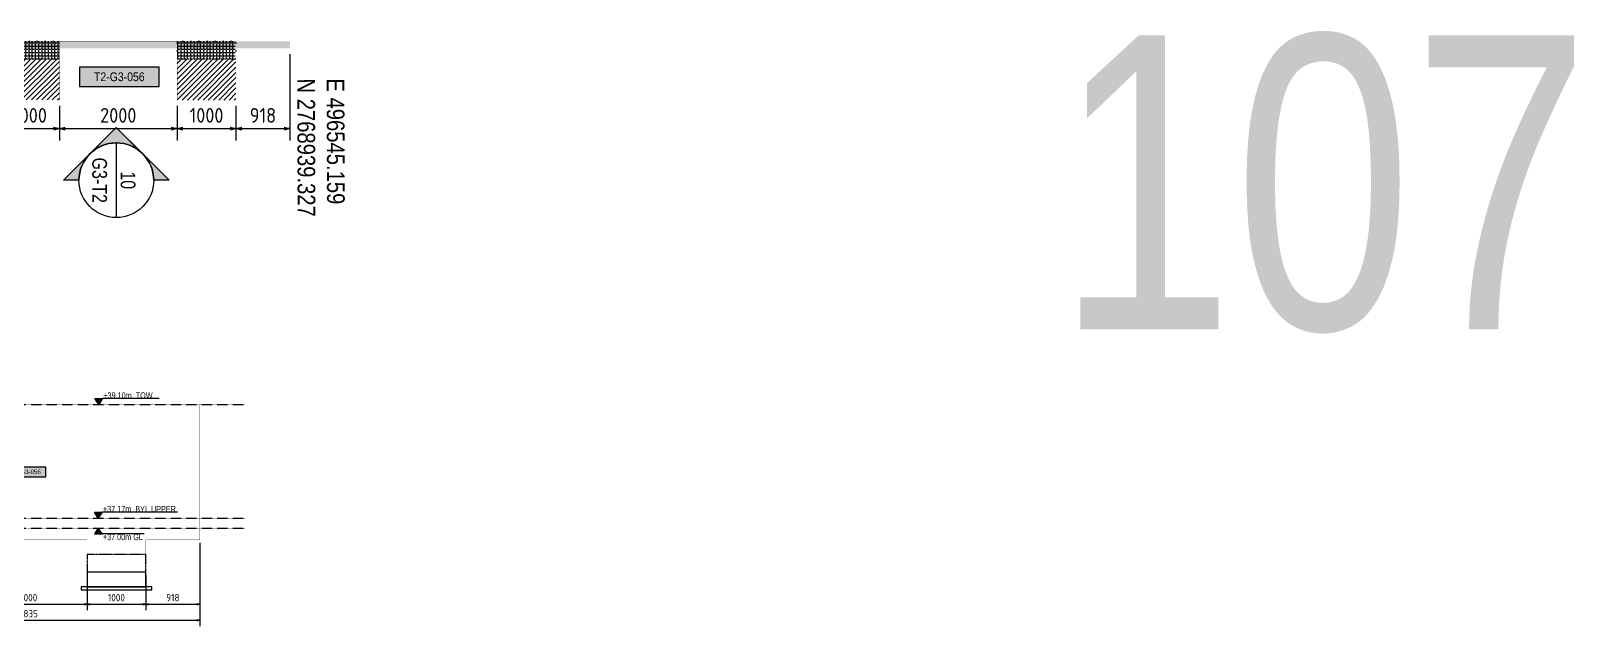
# Model space of a CAD drawing. Header units: centimetres. Extents: x -6122352 to 7132207, y -1694241 to 1947892.
# Drawn here: x 3305267 to 3331496, y 50818 to 60935 of the extents above; entities that cross this region are included whole.
import ezdxf
from ezdxf.enums import TextEntityAlignment as Align

# ---------------------------------------------------------------- set-up
doc = ezdxf.new("R2010")
doc.units = ezdxf.units.CM
doc.header["$MEASUREMENT"] = 0
doc.header["$PDMODE"] = 66
doc.header["$PDSIZE"] = 100
doc.linetypes.add('23585-XR-AR-END-SETTING OUT PLAN$0$HIDDEN', pattern=[0.375, 0.25, -0.125])
doc.linetypes.add('DASHED2', pattern=[0.375, 0.25, -0.125])
for name, color, linetype in [('00-MI-DIM', 7, 'Continuous'), ('@MI-FOOTINGS', 7, 'Continuous'), ('@MI-TYPE-01', 30, 'Continuous'), ('@MI-TYPE-02', 6, 'Continuous'), ('JML-Dimension', 1, 'Continuous'), ('PANEL-TAGS', 7, 'Continuous'), ('SECTION', 130, 'Continuous')]:
    doc.layers.add(name, color=color, linetype=linetype)
doc.styles.add('Arial Narrow', font='ARIALN.TTF', dxfattribs={"width": 0.95, "height": 500})
doc.styles.add('JWC BHQ 3.00', font='swissc.ttf', dxfattribs={"height": 3})
doc.styles.add('PANELTAG_STYLE', font='arial.ttf')
doc.styles.add('Schueco-BEMSTIL', font='isocpeur.ttf', dxfattribs={"width": 0.9})
doc.styles.add('txt-Pisa-std', font='arial.ttf', dxfattribs={"width": 0.8})
doc.dimstyles.new('MI- JWC-TXT-2.5 MM', dxfattribs={"dimscale": 1.5, "dimtxt": 2.5, "dimasz": 1, "dimexe": 2, "dimexo": 1, "dimgap": 1, "dimtad": 1, "dimdec": 0, "dimdsep": 46, "dimtxsty": 'Schueco-BEMSTIL', "dimblk": 'OPEN30', "dimcen": 0, "dimdle": 2, "dimclrd": 140, "dimclre": 8, "dimclrt": 40, "dimadec": 0, "dimazin": 2, "dimtfac": 1, "dimtdec": 0, "dimtix": 1, "dimtmove": 2, "dimatfit": 3, "dimldrblk": 'OPEN', "dimfxl": 2, "dimlwd": -1, "dimlwe": -1, "dimarcsym": 0})

# ---------------------------------------------------------------- blocks, each defined once
blk = doc.blocks.new('T1-FOOTING')
at = {"transparency": 33554679}
h = blk.add_hatch(dxfattribs=at)
h.set_pattern_fill('ANGLE', color=256, scale=500)
h.set_pattern_definition([(0, (0, 0), (0, 137.5), [100, -37.5]), (90, (0, 0), (-137.5, 8.419446744138054e-15), [100, -37.5])])
h.paths.add_polyline_path([(-500, -300.0000000000218), (499.9999999999964, -300.0000000000218), (499.9999999999964, -1.818989403545856e-11), (-500, -1.818989403545856e-11)])
h.paths.add_polyline_path([(-499.75, -299.7500000000218), (499.7499999999964, -299.7500000000218), (499.7499999999964, -0.2500000000181899), (-499.75, -0.2500000000181899)], flags=16)
h = blk.add_hatch(dxfattribs=at)
h.set_pattern_fill('ANGLE', color=8, scale=200)
h.set_pattern_definition([(0, (0, 0), (0, 55.00000000000001), [40, -15]), (90, (0, 0), (-55.00000000000001, 3.367778697655222e-15), [40, -15])])
h.paths.add_polyline_path([(500.0000000000025, -300.0000000000218), (500.0000000000035, -1.818989403545856e-11), (-500, -1.816147232602816e-11), (-499.9999999999989, -300.0000000000291)])
h = blk.add_hatch(dxfattribs=at)
h.set_pattern_fill('ANSI31', color=8, scale=500)
h.set_pattern_definition([(45, (0, 0), (-44.19417382415922, 44.19417382415922), [])])
h.paths.add_polyline_path([(500, -1000.000000000015), (500.0000000000025, -300.0000000000218), (-499.9999999999989, -300.000000000029), (-499.9999999999964, -1000.000000000011)])
at = {"layer": '@MI-TYPE-01', "color": 240, "linetype": 'DASHED2', "true_color": 0xed1f24}
blk.add_line((-500.0000000000073, -300.0000000000291), (499.9999999999964, -300.0000000000218), dxfattribs=at)
at = {"layer": '@MI-TYPE-01', "color": 240, "true_color": 0xed1f24, "const_width": 2.5}
blk.add_lwpolyline([(-500, -1.818989403545856e-11), (500.0000000000036, -1.818989403545856e-11), (500, -1000.000000000015), (-499.9999999999964, -1000.000000000011)], close=True, dxfattribs=at)
blk = doc.blocks.new('A$C90a9385a')
at = {"layer": '@MI-TYPE-02'}
h = blk.add_hatch(color=256, dxfattribs=at)
h.dxf.hatch_style = 1
h.paths.add_polyline_path([(5835.000000000029, 0), (0, 0), (0, -120), (5835, -120)])
at = {"layer": '@MI-TYPE-02', "const_width": 2.5}
blk.add_lwpolyline([(5835.000000000029, 0), (0, 0), (0, -120), (5835, -120)], close=True, dxfattribs=at)
at = {"layer": '@MI-FOOTINGS', "color": 240, "true_color": 0xed1f24}
for p in [(1417.536642821826, 0.872473891977279), (4417.536642821826, 0.8724738919918309)]:
    blk.add_blockref('T1-FOOTING', p, dxfattribs=at)
blk = doc.blocks.new('_Open30')
at = {"color": 0, "linetype": 'ByBlock', "lineweight": -2}
for p, q in [((-1, 0.26794919), (0, 0)), ((0, 0), (-1, -0.26794919)), ((0, 0), (-1, 0))]:
    blk.add_line(p, q, dxfattribs=at)
blk = doc.blocks.new('*D1374')
at = {"color": 8, "transparency": 16777216}
for p, q in [((1098.425608793623, -3917.642310365447), (1684.684925263751, -3917.642310365447)), ((1098.246436402435, -4917.64229431407), (1684.684925263751, -4917.64229431407))]:
    blk.add_line(p, q, dxfattribs=at)
at = {"color": 140, "transparency": 16777216}
blk.add_line((1484.684925263751, -4817.64229431407), (1484.684925263751, -4017.642310365447), dxfattribs=at)
at = {"layer": 'Defpoints', "color": 0, "transparency": 16777216}
for p in [(998.4256087936233, -3917.642310365447), (1484.684925263751, -3917.642310365447), (998.2464364024349, -4917.64229431407)]:
    blk.add_point(p, dxfattribs=at)
at = {"color": 140, "transparency": 16777216, "xscale": 100, "yscale": 100, "zscale": 100}
for p, rotation in [((1484.684925263751, -3917.642310365447), 90), ((1484.684925263751, -4917.64229431407), 270)]:
    blk.add_blockref('_Open30', p, dxfattribs=dict(at, rotation=rotation))
at = {"color": 40, "transparency": 16777216, "insert": (1259.684925263749, -4417.642302339757), "char_height": 250, "attachment_point": 5, "rotation": 90, "style": 'Schueco-BEMSTIL'}
blk.add_mtext('1000', dxfattribs=at)
blk = doc.blocks.new('_Open')
at = {"color": 0, "linetype": 'ByBlock', "lineweight": -2}
for p, q in [((-1, 0.1666666666666667), (0, 0)), ((-1, -0.1666666666666667), (0, 0)), ((0, 0), (-1, 0))]:
    blk.add_line(p, q, dxfattribs=at)
blk = doc.blocks.new('*D1375')
at = {"color": 8, "transparency": 16777216}
for p, q in [((1098.783953575869, -1917.642342468187), (1684.684925263751, -1917.642342468186)), ((1098.425608793623, -3917.642310365447), (1684.684925263751, -3917.642310365447))]:
    blk.add_line(p, q, dxfattribs=at)
at = {"color": 140, "transparency": 16777216}
blk.add_line((1484.684925263751, -3817.642310365447), (1484.684925263751, -2017.642342468187), dxfattribs=at)
at = {"layer": 'Defpoints', "color": 0, "transparency": 16777216}
for p in [(998.7839535758688, -1917.642342468187), (1484.684925263751, -1917.642342468187), (998.4256087936233, -3917.642310365447)]:
    blk.add_point(p, dxfattribs=at)
at = {"color": 140, "transparency": 16777216, "xscale": 100, "yscale": 100, "zscale": 100}
for p, rotation in [((1484.684925263751, -1917.642342468187), 90), ((1484.684925263751, -3917.642310365447), 270)]:
    blk.add_blockref('_Open30', p, dxfattribs=dict(at, rotation=rotation))
at = {"color": 40, "transparency": 16777216, "insert": (1259.68492526375, -2917.642326416816), "char_height": 250, "attachment_point": 5, "rotation": 90, "style": 'Schueco-BEMSTIL'}
blk.add_mtext('2000', dxfattribs=at)
blk = doc.blocks.new('*D1376')
at = {"color": 8, "transparency": 16777216}
for p, q in [((1098.963125967015, -917.6423585195629), (1684.684925263751, -917.6423585195628)), ((1098.783953575869, -1917.642342468187), (1684.684925263751, -1917.642342468186))]:
    blk.add_line(p, q, dxfattribs=at)
at = {"color": 140, "transparency": 16777216}
blk.add_line((1484.684925263751, -1817.642342468187), (1484.684925263751, -1017.642358519563), dxfattribs=at)
at = {"layer": 'Defpoints', "color": 0, "transparency": 16777216}
for p in [(998.9631259670147, -917.6423585195629), (1484.684925263751, -917.6423585195628), (998.7839535758688, -1917.642342468187)]:
    blk.add_point(p, dxfattribs=at)
at = {"color": 140, "transparency": 16777216, "xscale": 100, "yscale": 100, "zscale": 100}
for p, rotation in [((1484.684925263751, -917.6423585195628), 90), ((1484.684925263751, -1917.642342468187), 270)]:
    blk.add_blockref('_Open30', p, dxfattribs=dict(at, rotation=rotation))
at = {"color": 40, "transparency": 16777216, "insert": (1259.684925263751, -1417.642350493875), "char_height": 250, "attachment_point": 5, "rotation": 90, "style": 'Schueco-BEMSTIL'}
blk.add_mtext('1000', dxfattribs=at)
blk = doc.blocks.new('*D1377')
at = {"color": 8, "transparency": 16777216}
for p, q in [((219.9999980736758, -0.02150068696208321), (1684.684925263751, -0.02150068696184767)), ((1098.963125967015, -917.6423585195629), (1684.684925263752, -917.6423585195628))]:
    blk.add_line(p, q, dxfattribs=at)
at = {"color": 140, "transparency": 16777216}
blk.add_line((1484.684925263751, -817.6423585195628), (1484.684925263751, -100.0215006869619), dxfattribs=at)
at = {"layer": 'Defpoints', "color": 0, "transparency": 16777216}
for p in [(119.9999980736757, -0.02150068696209929), (1484.684925263751, -0.02150068696187983), (998.9631259670147, -917.6423585195629)]:
    blk.add_point(p, dxfattribs=at)
at = {"color": 140, "transparency": 16777216, "xscale": 100, "yscale": 100, "zscale": 100}
for p, rotation in [((1484.684925263751, -0.02150068696187983), 90), ((1484.684925263751, -917.6423585195628), 270)]:
    blk.add_blockref('_Open30', p, dxfattribs=dict(at, rotation=rotation))
at = {"color": 40, "transparency": 16777216, "insert": (1259.684925263751, -458.8319296032626), "char_height": 250, "attachment_point": 5, "rotation": 90, "style": 'Schueco-BEMSTIL'}
blk.add_mtext('918', dxfattribs=at)
blk = doc.blocks.new('*U1871')
h = blk.add_hatch(color=94)
edge = h.paths.add_edge_path()
edge.add_line((-5.853590386044781e-15, -6.350000000000011), (-3.839567134987508e-15, -8.98025612106916))
edge.add_line((-3.839567134987508e-15, -8.98025612106916), (-8.98025612106916, -1.4210854715202e-14))
edge.add_line((-8.98025612106916, -1.364422505680946e-14), (-1.243449787580175e-14, 8.980256121069147))
edge.add_line((-1.308023176029987e-14, 8.980256121069147), (-6.554262137165959e-15, 6.349999999999988))
edge.add_arc((-2.326472348102011e-15, -1.154631945610163e-14), 6.35, 90.00000000000004, 269.9999999999999)
at = {"color": 94}
blk.add_line((-6.35, -5.639932965095795e-15), (6.35, -1.127986593019159e-14), dxfattribs=at)
for points in [[(-5.853590386044781e-15, -6.350000000000011), (-3.839567134987508e-15, -8.98025612106916), (-8.98025612106916, -1.364422505680946e-14), (-1.308023176029987e-14, 8.980256121069147), (-6.554262137165959e-15, 6.349999999999988, 0.9999999999999994)], [(-4.490128060534579, 4.490128060534578, 0.4142135623730951), (-4.490128060534578, -4.49012806053458), (-8.98025612106916, -1.236372533598709e-15), (-4.490128060534585, 4.490128060534578)]]:
    blk.add_lwpolyline(points, format="xyb", close=True)
blk.add_circle((-1.409983241273949e-15, -5.639932965095795e-15), 6.35, dxfattribs=at)
at = {"style": 'Arial Narrow', "width": 0.95, "flags": 8}
blk.add_attdef('VIEWNUMBER', text='', height=2.5, dxfattribs=at).set_placement((-1.409983241273949e-15, -5.639932965095795e-15), align=Align.BOTTOM_CENTER)
blk.add_attdef('SHEETNUMBER', text='', height=2.5, dxfattribs=at).set_placement((-1.409983241273949e-15, -1.587500000000005), align=Align.TOP_CENTER)
blk = doc.blocks.new('PANELTAG')
at = {"layer": 'PANEL-TAGS', "color": 1}
blk.add_lwpolyline([(-13.49999999999989, -3.300000000000182), (13.50000000000011, -3.300000000000182), (13.50000000000011, 3.299999999999727), (-13.49999999999989, 3.299999999999727)], close=True, dxfattribs=at)
at = {"layer": 'PANEL-TAGS', "color": 40, "true_color": 0xffd700}
blk.add_solid([(-13.49999999999989, -3.300000000000182), (13.50000000000011, -3.300000000000182), (-13.49999999999989, 3.299999999999727), (13.50000000000011, 3.299999999999727)], dxfattribs=at)
at = {"layer": 'PANEL-TAGS', "color": 5, "style": 'PANELTAG_STYLE', "width": 0.85}
blk.add_attdef('TAGNO', text='', height=3, dxfattribs=at).set_placement((1.13686837721616e-13, -4.547473508864641e-13), align=Align.MIDDLE)
blk = doc.blocks.new('*D4911')
at = {"layer": '@MI-TYPE-01', "color": 8, "transparency": 16777216}
for p, q in [((3304220.84301055, 51685.10893767791), (3304220.84301055, 51089.92427489253)), ((3306220.84301055, 51685.10893767791), (3306220.84301055, 51089.92427489253))]:
    blk.add_line(p, q, dxfattribs=at)
at = {"layer": '@MI-TYPE-01', "color": 140, "transparency": 16777216}
blk.add_line((3304270.84301055, 51189.92427489253), (3306170.84301055, 51189.92427489253), dxfattribs=at)
at = {"layer": 'Defpoints', "color": 0, "transparency": 16777216}
for p in [(3304220.84301055, 51735.10893767791), (3306220.84301055, 51735.10893767791), (3306220.84301055, 51189.92427489253)]:
    blk.add_point(p, dxfattribs=at)
at = {"layer": '@MI-TYPE-01', "color": 140, "transparency": 16777216, "xscale": 50, "yscale": 50, "zscale": 50, "rotation": 180}
blk.add_blockref('_Open30', (3304220.84301055, 51189.92427489253), dxfattribs=at)
at = {"layer": '@MI-TYPE-01', "color": 140, "transparency": 16777216, "xscale": 50, "yscale": 50, "zscale": 50}
blk.add_blockref('_Open30', (3306220.84301055, 51189.92427489253), dxfattribs=at)
at = {"layer": '@MI-TYPE-01', "color": 40, "transparency": 16777216, "insert": (3305220.84301055, 51302.42427489253), "char_height": 125, "attachment_point": 5, "style": 'Schueco-BEMSTIL'}
blk.add_mtext('2000', dxfattribs=at)
blk = doc.blocks.new('*D4912')
at = {"layer": '@MI-TYPE-01', "color": 8, "transparency": 16777216}
for p, q in [((3306220.84301055, 51685.10893767791), (3306220.84301055, 51089.92427489253)), ((3307220.84301055, 51685.10893767791), (3307220.84301055, 51089.92427489253))]:
    blk.add_line(p, q, dxfattribs=at)
at = {"layer": '@MI-TYPE-01', "color": 140, "transparency": 16777216}
blk.add_line((3306270.84301055, 51189.92427489253), (3307170.84301055, 51189.92427489253), dxfattribs=at)
at = {"layer": 'Defpoints', "color": 0, "transparency": 16777216}
for p in [(3306220.84301055, 51735.10893767791), (3307220.84301055, 51735.10893767791), (3307220.84301055, 51189.92427489253)]:
    blk.add_point(p, dxfattribs=at)
at = {"layer": '@MI-TYPE-01', "color": 140, "transparency": 16777216, "xscale": 50, "yscale": 50, "zscale": 50, "rotation": 180}
blk.add_blockref('_Open30', (3306220.84301055, 51189.92427489253), dxfattribs=at)
at = {"layer": '@MI-TYPE-01', "color": 140, "transparency": 16777216, "xscale": 50, "yscale": 50, "zscale": 50}
blk.add_blockref('_Open30', (3307220.84301055, 51189.92427489253), dxfattribs=at)
at = {"layer": '@MI-TYPE-01', "color": 40, "transparency": 16777216, "insert": (3306720.84301055, 51302.42427489253), "char_height": 125, "attachment_point": 5, "style": 'Schueco-BEMSTIL'}
blk.add_mtext('1000', dxfattribs=at)
blk = doc.blocks.new('*D4913')
at = {"layer": '@MI-TYPE-01', "color": 8, "transparency": 16777216}
for p, q in [((3308138.84301055, 52235.10893767791), (3308138.84301055, 51089.92427489253)), ((3307220.84301055, 51685.10893767791), (3307220.84301055, 51089.92427489253))]:
    blk.add_line(p, q, dxfattribs=at)
at = {"layer": '@MI-TYPE-01', "color": 140, "transparency": 16777216}
blk.add_line((3307270.84301055, 51189.92427489253), (3308088.84301055, 51189.92427489253), dxfattribs=at)
at = {"layer": 'Defpoints', "color": 0, "transparency": 16777216}
for p in [(3308138.84301055, 52285.10893767791), (3307220.84301055, 51735.10893767791), (3308138.84301055, 51189.92427489253)]:
    blk.add_point(p, dxfattribs=at)
at = {"layer": '@MI-TYPE-01', "color": 140, "transparency": 16777216, "xscale": 50, "yscale": 50, "zscale": 50, "rotation": 180}
blk.add_blockref('_Open30', (3307220.84301055, 51189.92427489253), dxfattribs=at)
at = {"layer": '@MI-TYPE-01', "color": 140, "transparency": 16777216, "xscale": 50, "yscale": 50, "zscale": 50}
blk.add_blockref('_Open30', (3308138.84301055, 51189.92427489253), dxfattribs=at)
at = {"layer": '@MI-TYPE-01', "color": 40, "transparency": 16777216, "insert": (3307679.84301055, 51302.42427489253), "char_height": 125, "attachment_point": 5, "style": 'Schueco-BEMSTIL'}
blk.add_mtext('918', dxfattribs=at)
blk = doc.blocks.new('*D4914')
at = {"layer": '@MI-TYPE-01', "color": 8, "transparency": 16777216}
for p, q in [((3302303.84301055, 52235.10893767791), (3302303.84301055, 50817.69577358568)), ((3308138.84301055, 52235.10893767791), (3308138.84301055, 50817.69577358568))]:
    blk.add_line(p, q, dxfattribs=at)
at = {"layer": '@MI-TYPE-01', "color": 140, "transparency": 16777216}
blk.add_line((3302353.84301055, 50917.69577358568), (3308088.84301055, 50917.69577358568), dxfattribs=at)
at = {"layer": 'Defpoints', "color": 0, "transparency": 16777216}
for p in [(3302303.84301055, 52285.10893767791), (3308138.84301055, 52285.10893767791), (3308138.84301055, 50917.69577358568)]:
    blk.add_point(p, dxfattribs=at)
at = {"layer": '@MI-TYPE-01', "color": 140, "transparency": 16777216, "xscale": 50, "yscale": 50, "zscale": 50, "rotation": 180}
blk.add_blockref('_Open30', (3302303.84301055, 50917.69577358568), dxfattribs=at)
at = {"layer": '@MI-TYPE-01', "color": 140, "transparency": 16777216, "xscale": 50, "yscale": 50, "zscale": 50}
blk.add_blockref('_Open30', (3308138.84301055, 50917.69577358568), dxfattribs=at)
at = {"layer": '@MI-TYPE-01', "color": 40, "transparency": 16777216, "insert": (3305221.34301055, 51030.19577358568), "char_height": 125, "attachment_point": 5, "style": 'Schueco-BEMSTIL'}
blk.add_mtext('5835', dxfattribs=at)
blk = doc.blocks.new('*U2058')
at = {"layer": 'JML-Dimension'}
h = blk.add_hatch(color=10, dxfattribs=at)
h.dxf.hatch_style = 1
h.paths.add_polyline_path([(0, 0), (-1.536000000000001, 2.370060967168342), (1.536000000000001, 2.370060967168342)])
blk.add_line((24.30826820831656, 2.370060967168342), (1.536000000000001, 2.370060967168342), dxfattribs=at)
blk.add_lwpolyline([(0, 0), (-1.536000000000001, 2.370060967168342), (1.536000000000001, 2.370060967168342), (0, 0)], dxfattribs=at)
at = {"color": 5, "style": 'txt-Pisa-std', "width": 0.8}
blk.add_attdef('+0.0', text='', height=2.5, dxfattribs=at).set_placement((1.870588582061714, 2.370060967168342), align=Align.BOTTOM_LEFT)
blk = doc.blocks.new('*U2056')
at = {"layer": 'JML-Dimension'}
h = blk.add_hatch(color=10, dxfattribs=at)
h.dxf.hatch_style = 1
h.paths.add_polyline_path([(0, 0), (-1.536000000000001, 2.370060967168342), (1.536000000000001, 2.370060967168342)])
blk.add_line((31.80621994413469, 2.370060967168342), (1.536000000000001, 2.370060967168342), dxfattribs=at)
blk.add_lwpolyline([(0, 0), (-1.536000000000001, 2.370060967168342), (1.536000000000001, 2.370060967168342), (0, 0)], dxfattribs=at)
at = {"color": 5, "style": 'txt-Pisa-std', "width": 0.8}
blk.add_attdef('+0.0', text='', height=2.5, dxfattribs=at).set_placement((1.870588582061714, 2.370060967168342), align=Align.BOTTOM_LEFT)
blk = doc.blocks.new('*U2214')
at = {"layer": 'JML-Dimension'}
h = blk.add_hatch(color=10, dxfattribs=at)
h.dxf.hatch_style = 1
h.paths.add_polyline_path([(0, 0), (-1.536000000000001, 2.370060967168342), (1.536000000000001, 2.370060967168342)])
blk.add_line((18.43386688148952, 2.370060967168342), (1.536000000000001, 2.370060967168342), dxfattribs=at)
blk.add_lwpolyline([(0, 0), (-1.536000000000001, 2.370060967168342), (1.536000000000001, 2.370060967168342), (0, 0)], dxfattribs=at)
at = {"color": 5, "style": 'txt-Pisa-std', "width": 0.8}
blk.add_attdef('+0.0', text='', height=2.5, dxfattribs=at).set_placement((1.870588582061714, 2.370060967168342), align=Align.BOTTOM_LEFT)
blk = doc.blocks.new('T1-FOOTING ELEVATION')
at = {"color": 9}
blk.add_lwpolyline([(-600, -250), (600, -250), (600, -300), (-600, -300)], close=True, dxfattribs=at)
at = {"layer": '@MI-TYPE-01', "color": 114, "linetype": '23585-XR-AR-END-SETTING OUT PLAN$0$HIDDEN', "ltscale": 20, "true_color": 0x139b48}
blk.add_lwpolyline([(-500, 0), (-500, 300), (500, 300), (500, 0)], dxfattribs=at)
at = {"layer": '@MI-TYPE-01', "color": 114, "true_color": 0x139b48}
blk.add_lwpolyline([(-500, 0), (500, 0), (500, -250), (-500, -250)], close=True, dxfattribs=at)
blk = doc.blocks.new('T1-PARTITION PLAN')
at = {"layer": '@MI-TYPE-02', "rotation": 89.98973417812736}
blk.add_blockref('A$C90a9385a', (-1.045470902463421, -5834.999906340265), dxfattribs=at)
for base, p1, p2, picture, middle in [((1484.684925263751, -0.02150068696176614), (998.9631259670139, -917.6423585195623), (119.9999980736753, -0.02150068696198559), '*D1377', (1259.684925263751, -458.8319296032625)), ((1484.684925263751, -917.6423585195628), (998.783953575868, -1917.642342468186), (998.9631259670139, -917.6423585195624), '*D1376', (1259.68492526375, -1417.642350493875))]:
    dim = blk.add_linear_dim(base=base, p1=p1, p2=p2, angle=90, dimstyle='MI- JWC-TXT-2.5 MM')
    dim.commit()
    dim.dimension.update_dxf_attribs({"geometry": picture, "text_midpoint": middle})
for base, p1, p2, picture, middle, set_off in [((1484.68492526373, -1917.642342468186), (998.4256087936022, -3917.642310365444), (998.7839535758478, -1917.642342468185), '*D1375', (1259.684925263729, -2917.642326416815), (-2.05773176276125e-11, 9.094947017729282e-13)), ((1484.684925263773, -3917.642310365447), (998.2464364024564, -4917.642294314068), (998.4256087936448, -3917.642310365445), '*D1374', (1259.684925263771, -4417.642302339757), (2.194155968027189e-11, 0))]:
    dim = blk.add_linear_dim(base=base, p1=p1, p2=p2, angle=90, dimstyle='MI- JWC-TXT-2.5 MM')
    dim.commit()
    dim.dimension.update_dxf_attribs({"geometry": picture, "text_midpoint": middle, "insert": set_off})
blk = doc.blocks.new('A$C6eaee182')
at = {"layer": '00-MI-DIM'}
ref = blk.add_blockref('*U1871', (2370.936011628684, 45047.58878811533), dxfattribs=dict(at, xscale=100, yscale=100, zscale=100))
ref.add_attrib('VIEWNUMBER', '10', dxfattribs={"layer": '0', "height": 250, "style": 'Arial Narrow', "width": 0.95}).set_placement((2370.936011628684, 45047.58878811533), align=Align.BOTTOM_CENTER)
ref.add_attrib('SHEETNUMBER', 'G3-T2', dxfattribs={"layer": '0', "height": 250, "style": 'Arial Narrow', "width": 0.95}).set_placement((2370.936011628684, 44888.83878811533), align=Align.TOP_CENTER)
at = {"layer": 'PANEL-TAGS'}
ref = blk.add_blockref('PANELTAG', (611.9136189870187, 45098.14029382786), dxfattribs=dict(at, xscale=50.00000000000001, yscale=50.00000000000001, zscale=50.00000000000001, rotation=90.00000000000001))
ref.add_attrib('TAGNO', 'T2-G3-056', dxfattribs={"color": 5, "height": 150, "rotation": 90, "style": 'PANELTAG_STYLE', "width": 0.8499999999999999}).set_placement((611.9136189870187, 45098.14029382786), align=Align.MIDDLE_CENTER)
at = {"layer": '00-MI-DIM', "color": 20, "insert": (641.0804783735948, 48520.75843375681), "char_height": 300, "attachment_point": 4, "rotation": 0.16131113527781846, "style": 'JWC BHQ 3.00', "bg_fill": 3, "box_fill_scale": 1.5, "bg_fill_color": 256, "bg_fill_true_color": 13158600, "bg_fill_transparency": 0}
blk.add_mtext('\\A1;E 496545.159\\PN 2768939.327', dxfattribs=at)
at = {"layer": '@MI-TYPE-01'}
blk.add_blockref('T1-PARTITION PLAN', (8.669172612717375, 47998.28419365191), dxfattribs=at)

msp = doc.modelspace()

# ---------------------------------------------------------------- block references
at = {"layer": '@MI-TYPE-01', "rotation": 270}
msp.add_blockref('A$C6eaee182', (3261671.432551252, 60767.58096113017), dxfattribs=at)

# ---------------------------------------------------------------- next in the draw order: linework, layer by layer
at = {"layer": '@MI-TYPE-01', "color": 6, "const_width": 2.5}
msp.add_lwpolyline([(3302303.84301055, 54585.10893767791), (3308138.84301055, 54585.10893767791), (3308138.84301055, 52285.10893767791), (3307220.84301055, 52285.10893767791), (3307220.84301055, 51735.10893767791), (3306220.84301055, 51735.10893767791), (3306220.84301055, 52285.10893767791), (3304220.84301055, 52285.10893767791), (3304220.84301055, 51735.10893767791), (3303220.84301055, 51735.10893767791), (3303220.84301055, 52285.10893767791), (3302303.84301055, 52285.10893767791), (3302303.84301055, 54585.10893767791)], dxfattribs=at)
at = {"layer": '@MI-TYPE-02', "color": 160, "linetype": 'DASHED2', "ltscale": 5}
for points in [[(3301606.957653565, 54585.10893767815), (3308903.99050357, 54585.10893767815)], [(3301606.957653565, 52655.10893767815), (3308903.99050357, 52655.10893767815)], [(3301606.957653565, 52485.10893767815), (3308903.99050357, 52485.10893767815)]]:
    msp.add_lwpolyline(points, dxfattribs=at)

# ---------------------------------------------------------------- next in the draw order: block references
at = {"layer": '@MI-TYPE-01', "color": 30, "xscale": -1}
msp.add_blockref('T1-FOOTING ELEVATION', (3306720.84301055, 51735.10893767791), dxfattribs=at)
at = {"layer": 'PANEL-TAGS'}
ref = msp.add_blockref('PANELTAG', (3305182.729981294, 53439.64463586638), dxfattribs=dict(at, xscale=25, yscale=25, zscale=25))
ref.add_attrib('TAGNO', 'T2-G3-056', dxfattribs={"color": 5, "height": 75, "style": 'PANELTAG_STYLE'}).set_placement((3305182.729981294, 53439.64463586638), align=Align.MIDDLE_CENTER)
at = {"layer": 'SECTION', "color": 6}
ref = msp.add_blockref('*U2058', (3306419.113725787, 54585.10893767791), dxfattribs=dict(at, xscale=42.30147098076819, yscale=42.30147098076819, zscale=42.30147098076819))
ref.add_attrib('+0.0', '+39.10m  TOW', (3306498.242374446, 54685.36600290179), dxfattribs={"layer": 'JML-Dimension', "color": 5, "height": 105.7536774519205, "style": 'txt-Pisa-std', "width": 0.8})
ref = msp.add_blockref('*U2056', (3306411.820235569, 52655.10898210235), dxfattribs=dict(at, xscale=42.30147098076819, yscale=42.30147098076819, zscale=42.30147098076819))
ref.add_attrib('+0.0', '+37.17m  BYL UPPER', (3306490.948884228, 52755.36604732623), dxfattribs={"layer": 'JML-Dimension', "color": 5, "height": 105.7536774519205, "style": 'txt-Pisa-std', "width": 0.8})
ref = msp.add_blockref('*U2214', (3306411.28023106, 52485.10893767815), dxfattribs=dict(at, xscale=-42.30147098076819, yscale=42.30147098076819, zscale=42.30147098076819, rotation=180))
ref.add_attrib('+0.0', '+37.00m GL', (3306490.408879718, 52279.09819500217), dxfattribs={"layer": 'JML-Dimension', "color": 5, "height": 105.7536774519205, "style": 'txt-Pisa-std', "width": 0.8})

# ---------------------------------------------------------------- next in the draw order: texts
at = {"layer": '00-MI-DIM', "color": 6, "insert": (3322690.262298395, 60860.96411125007), "char_height": 5000, "attachment_point": 1, "style": 'Arial Narrow'}
msp.add_mtext_dynamic_manual_height_columns('107', width=73699.03147707134, gutter_width=2500, heights=[0], dxfattribs=at)

# ---------------------------------------------------------------- next in the draw order: dimensions: what is measured, and where the dimension line sits
at = {"layer": '@MI-TYPE-01'}
for base, p1, p2, picture, middle in [((3308138.84301055, 50917.69577358568), (3302303.84301055, 52285.10893767791), (3308138.84301055, 52285.10893767791), '*D4914', (3305221.34301055, 51030.19577358568)), ((3308138.84301055, 51189.92427489253), (3307220.84301055, 51735.10893767791), (3308138.84301055, 52285.10893767791), '*D4913', (3307679.84301055, 51302.42427489253)), ((3306220.84301055, 51189.92427489253), (3304220.84301055, 51735.10893767791), (3306220.84301055, 51735.10893767791), '*D4911', (3305220.84301055, 51302.42427489253)), ((3307220.84301055, 51189.92427489253), (3306220.84301055, 51735.10893767791), (3307220.84301055, 51735.10893767791), '*D4912', (3306720.84301055, 51302.42427489253))]:
    dim = msp.add_linear_dim(base=base, p1=p1, p2=p2, dimstyle='MI- JWC-TXT-2.5 MM', dxfattribs=at)
    dim.commit()
    dim.dimension.update_dxf_attribs({"geometry": picture, "text_midpoint": middle})

doc.saveas('drawing.dxf')
